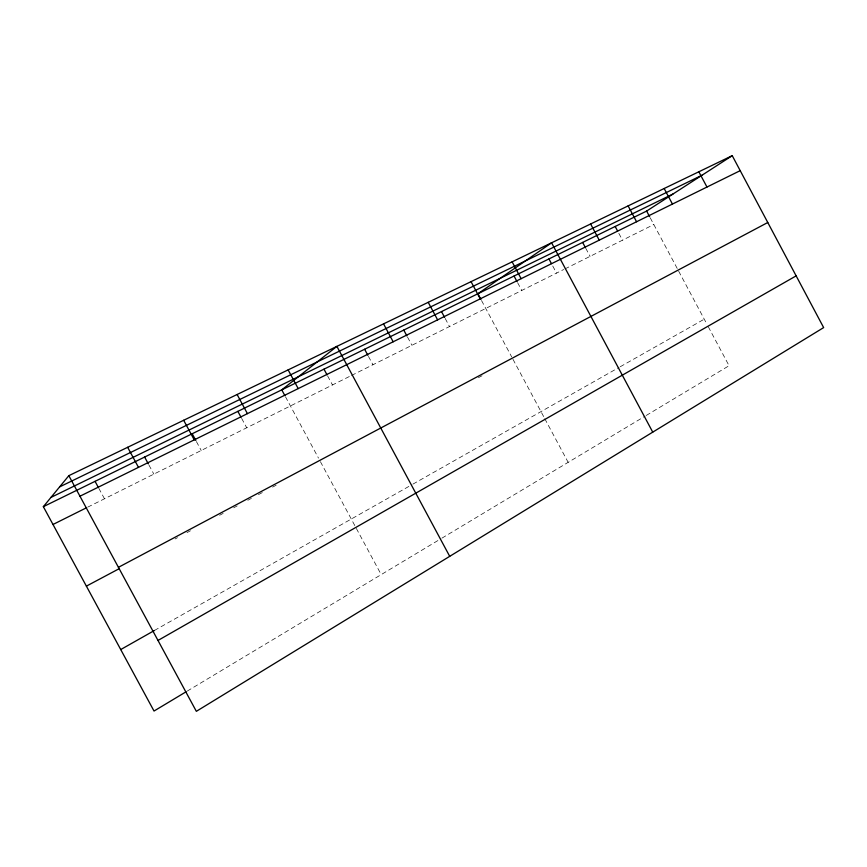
<?xml version="1.0" encoding="UTF-8"?>
<svg xmlns="http://www.w3.org/2000/svg" width="867" height="867" viewBox="0 0 867 867"><rect width="100%" height="100%" fill="white"/><g stroke="black" fill="none" stroke-linecap="round" stroke-linejoin="round"><path stroke-width="0.65" stroke-dasharray="4.33 3.25" d="M187.25 691.086L440.804 538.819M441.942 538.136L645.091 416.138M646.24 415.456L729.06 365.722L707.429 325.147M154.445 630.472L411.771 484.783M412.92 484.122L619.06 367.413M620.219 366.752L704.253 319.175M175.112 538.949L177.486 537.692M186.958 532.652L190.458 530.788M219.644 515.269L223.144 513.405M233.667 507.813L237.2 505.927M247.821 500.281L251.365 498.406M258.442 494.634L263.156 492.131M272.596 487.113L276.139 485.227M478.432 377.654L482.009 375.758M87.719 507.141L350.322 376.05M351.514 375.454L563.713 269.518M564.916 268.922L653.805 224.542M148.929 465.015L153.849 474.13M98.827 488.316L104.484 498.774M285.471 396.75L318.503 458.123M320.411 461.678L381.198 574.615M241.655 418.393L246.705 427.778M196.397 441.552L201.22 450.482M445.194 318.482L449.507 326.534M407.533 337.1L411.933 345.294M368.464 356.402L372.94 364.758M327.618 375.931L332.473 384.959M585.734 248.222L590.08 256.35M552.745 266.017L556.527 273.105M517.621 282.685L521.771 290.456M481.521 300.524L511.703 356.922M512.971 359.285L544.151 417.515M544.779 418.696L568.156 462.349M650.217 217.801L677.42 268.846M678.666 271.176L706.8 323.955M618.832 233.331L622.484 240.181"/><path stroke-width="1.3" d="M186.102 691.779L154.023 711.038L43.35 506.675L68.84 475.669L732.236 155.67L823.65 327.596L196.343 711.33L68.84 475.669M43.35 506.675L646.63 211.071L732.236 155.67M158 640.453L796.144 275.869M120.73 649.556L154.445 630.472M118.432 567.321L767.772 222.505M86.386 586.135L119.429 568.557M52.995 524.481L86.527 507.748M79.959 496.217L740.201 170.658M50.98 497.398L672.922 194.056M59.606 486.896L701.956 175.264M144.626 457.05L148.311 463.878M127.655 447.307L138.482 467.356M95.056 481.337L98.199 487.146M288.137 369.895L298.194 388.6M284.853 395.601L281.753 389.857L336.895 346.377L449.713 556.343M237.114 394.507L247.42 413.646M237.861 411.359L241.015 417.222M192.192 433.738L195.801 440.436M183.674 420.278L194.241 439.862M441.498 311.578L444.576 317.333M428.222 302.323L437.618 319.858M403.762 330.067L406.905 335.93M383.55 323.868L393.163 341.782M364.617 349.249L367.825 355.21M323.976 369.169L327.011 374.804M590.622 223.989L599.249 240.159M582.635 242.424L585.117 247.062M652.743 432.145L551.585 242.814L477.89 293.75L480.914 299.397M548.952 258.93L551.477 263.655M512.137 261.845L521.132 278.675M514.055 276.031L517.025 281.58M471.052 281.667L480.242 298.833M698.845 171.785L706.963 187.044M664.165 188.507L672.445 204.059M646.63 211.071L649.621 216.685M628.12 205.902L636.573 221.757M615.18 226.482L617.618 231.045"/></g></svg>
